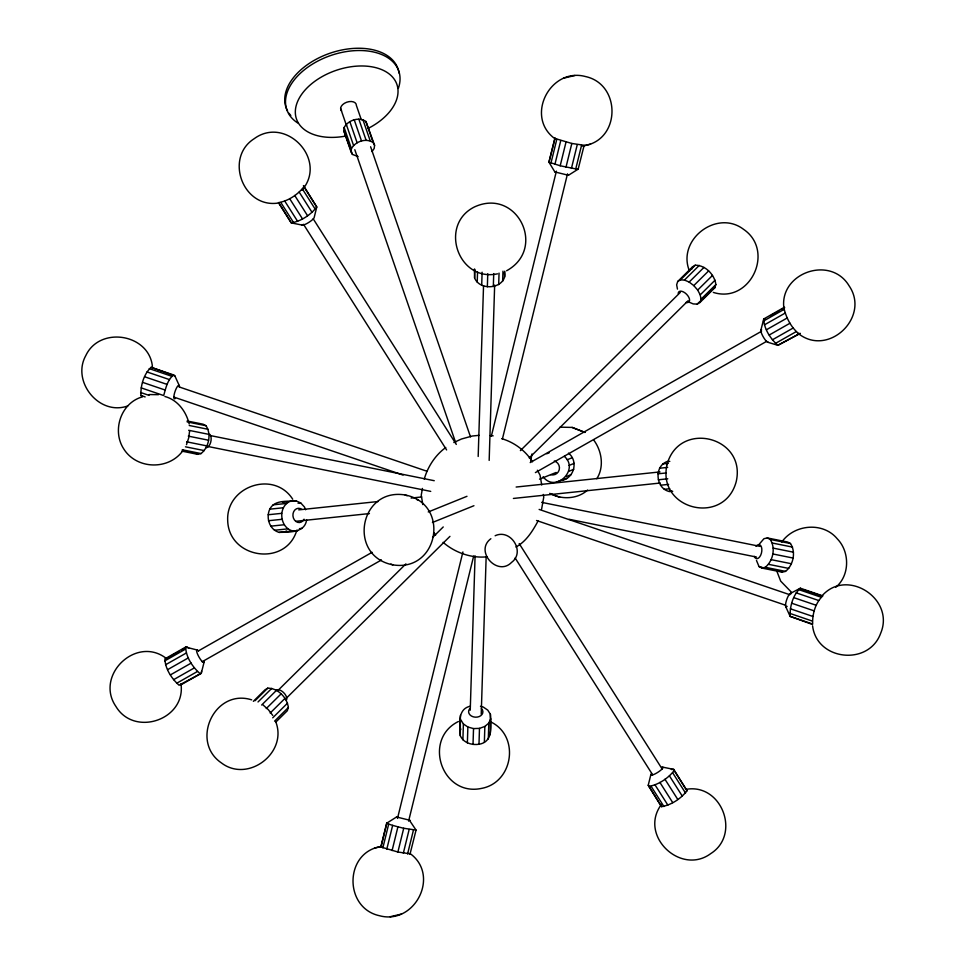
<?xml version="1.0" encoding="UTF-8"?>
<svg xmlns="http://www.w3.org/2000/svg" width="965" height="965" viewBox="0 0 965 965"><rect width="100%" height="100%" fill="white"/><g stroke="black" fill="none" stroke-linecap="round" stroke-linejoin="round"><path stroke-width="1.45" d="M480.474 706.296L483.296 707.068L487.771 710.144L490.389 714.269C491.125 725.149 493.501 742.037 478.99 744.256C471.813 745.378 463.357 742.809 460.281 735.704C459.919 725.391 456.819 709.034 470.341 706.199M474.382 269.114L474.611 277.992C480.461 292.371 507.795 288.258 504.767 271.213M460.281 735.704L460.401 715.282M474.611 277.992L474.877 269.332M462.898 739.829L463.393 723.955L460.775 719.83M477.229 282.118L477.542 272.021M467.374 742.905L467.868 727.031L463.393 723.955M481.704 285.194L482.114 272.214M470.244 710.192L475.082 555.84M478.182 456.469L483.537 285.64M473.019 744.461L473.526 728.587L467.868 727.031M487.361 286.75L487.759 273.758M478.99 744.256L479.484 728.382L484.852 726.452L488.809 723.099L490.763 718.816M493.32 286.557L493.73 273.565M481.233 714.124L486.155 556.781M489.171 460.401L494.659 285.073M484.358 742.326L484.852 726.452M498.688 284.627L499.05 273.083M488.314 738.973L488.809 723.099M502.644 281.261L502.97 271.165M490.389 714.269L490.256 734.691M543.138 476.77C555.442 493.32 579.808 469.533 564.296 456.349M561.666 480.498C574.211 478.278 578.59 460.944 568.481 453.128M181.794 451.125L197.728 454.334L201.058 453.562C208.898 447.253 211.625 434.238 205.991 425.71L203.06 424.19L187.126 420.981M756.476 560.436L759.009 566.564L761.94 568.071L765.281 567.287C773.11 560.991 775.848 547.975 770.203 539.447L767.272 537.927L763.942 538.711L759.383 544.007M761.94 568.071L782.217 572.161L785.546 571.377C793.387 565.068 796.113 552.064 790.48 543.524L787.549 542.016L767.272 537.927M142.145 396.386L140.938 395.481C140.504 385.614 143.725 374.07 151.131 367.315L173.652 374.975L174.858 375.88L179.321 385.711M358.136 156.583L352.43 154.436L351.031 151.782L343.745 130.625L344.155 127.477C348.063 120.227 358.932 116.512 365.916 121.481L374.589 145.293L374.191 148.441L372.056 151.602M351.031 151.782L351.429 148.634L344.155 127.477M812.458 624.476L790.142 616.382C789.708 606.515 792.928 594.971 800.335 588.216L822.856 595.875C815.449 602.63 812.216 614.174 812.663 624.041L790.142 616.382L785.679 606.563M189.647 430.643L188.718 437.833L186.486 444.648M204.037 662.364L201.275 673.293L179.044 685.198C171.698 678.672 165.16 668.854 164.906 658.866L185.666 647.069L197.439 650.084M199.815 673.413C192.469 666.875 185.931 657.069 185.666 647.069M201.564 671.17L201.275 673.293L180.515 685.078M767.561 342.189L777.862 345.313L800.094 333.407L777.862 345.313C770.516 338.787 763.978 328.969 763.725 318.981L784.485 307.184M530.702 461.173L531.968 453.96M422.441 488.447L421.247 495.142L422.815 504.562M541.606 509.17L543.753 497.132L543.307 494.442M424.262 479.135C427.628 466.903 435.384 455.01 445.77 447.507M397.677 817.09L396.555 816.981L386.675 823.229L380.837 846.981L397.894 852.011L410.221 853.832M554.779 138.429L571.823 143.459L584.163 145.281L578.107 169.382L560.195 165.775L548.952 162.18L554.996 138.079L548.952 162.18L554.839 171.927L568.445 175.28L578.325 169.032M381.054 846.631L386.893 822.88M382.864 847.849L388.69 824.11L386.675 823.229M550.967 163.049L556.805 139.298M386.808 849.116L392.646 825.365L388.69 824.11M554.923 164.315L560.749 140.564M397.496 818.429L462.923 551.944M491.342 436.168L556.395 171.143M392.092 850.575L397.918 826.824L392.646 825.365M560.195 165.775L566.021 142.024M397.894 852.011L403.72 828.26L416.048 830.081L409.22 819.936M565.997 167.198L571.823 143.459M408.605 821.119L473.658 556.093M502.439 438.858L567.504 173.845M403.334 853.193L409.16 829.442M571.437 168.393L577.263 144.641M407.58 853.965L413.418 830.214M575.695 169.165L581.521 145.413M410.004 854.182L416.048 830.081M662.75 767.163L673.703 769.37L687.02 790.769C680.928 798.646 671.411 805.015 661.544 806.668L648.227 785.269L650.868 774.581M760.963 329.897L763.725 318.981L765.185 318.86M173.652 374.975C167.391 379.703 165.763 388.376 163.688 395.554L141.18 387.882M306.629 519.846C304.807 533.042 289.343 532.029 279.187 532.391C269.524 529.821 265.749 517.747 269.766 509.182C274.699 499.52 286.931 501.788 296.002 500.811L300.73 502.946L304.482 507.035L305.591 509.761M297.678 530.798L292.709 530.967C279.223 527.638 277.667 505.564 291.032 500.98M672.726 491.318L668.998 491.45C655.512 488.121 653.956 466.035 667.322 461.463L669.807 461.379M253.361 701.338L265.013 689.806L267.763 688.154C277.98 688.117 287.124 697.623 288.354 707.502L287.305 710.747L275.652 722.266M689.698 302.407L693.22 303.915L697.237 304.108L699.987 302.455L714.812 287.787L715.861 284.542C714.631 274.663 705.487 265.158 695.258 265.194L692.52 266.847L677.695 281.515L676.646 284.772L677.454 289.114M691.821 269.018L692.52 266.847M699.987 302.455L701.036 299.21L715.861 284.542M296.87 530.111C286.026 567.323 228.681 558.723 227.692 520.557C225.967 486.336 273.867 469.762 292.721 499.231M459.907 731.156L460.884 729.009M596.792 478.724C604.355 467.012 601.858 450.993 593.813 440.161M538.229 520.714C532.692 530.907 526.432 541.293 515.925 547.046M554.839 171.927L556.069 171.867M568.445 175.28L567.613 174.713M396.555 816.981L410.161 820.347M302.25 225.098L291.297 222.903L278.463 202.65C288.318 200.997 297.847 194.616 303.939 186.752L303.456 185.594L316.773 207.005L314.132 217.68A7.153 1.484 -32.4 0 1 307.461 223.217A7.153 1.484 -32.4 0 1 302.021 224.555M278.776 202.759L291.297 222.903C301.164 221.238 310.682 214.869 316.773 207.005L303.939 186.752M648.709 786.427C658.564 784.762 668.094 778.393 674.185 770.528L673.703 769.37L671.314 769.503M302.021 190.177C328.136 159.744 285.881 115.426 254.253 138.658C223.784 157.922 243.433 209.453 279.138 202.879M661.411 804.484C638.287 835.328 680.639 875.979 710.747 853.603C741.216 834.351 721.567 782.808 685.862 789.382M351.429 148.634C355.349 141.385 366.218 137.669 373.202 142.639L374.589 145.293M821.505 596.454C846.184 567.034 895.399 598.626 880.659 633.293C868.826 666.272 816.704 660.699 812.59 625.863M183.205 450.269C169.177 470.45 136.535 469.762 123.58 448.665C111.759 430.209 121.083 402.658 142.482 396.844M490.871 538.711C474.189 551.087 497.433 576.998 511.595 562.366C525.756 551.944 510.642 528.35 495.142 535.744M781.795 542.004C794.376 524.2 823.121 521.607 837.294 538.856C849.875 551.739 849.996 575.43 835.811 587.263M255.049 700.735L267.763 688.154M677.695 281.515L680.434 279.862L695.258 265.194M258.017 701.965L271.78 688.347M680.434 279.862L684.462 280.055L699.287 265.387M261.648 705.029L276.472 690.361M684.462 280.055L689.155 282.07L703.98 267.401M277.944 690.482L405.915 563.874M432.573 537.493L443.237 526.95M520.388 450.619L680.349 292.359M266.292 708.539L281.117 693.871M689.155 282.07L693.787 285.58L708.624 270.912M270.176 713.038L285.001 698.371M701.036 299.21L700.228 294.856L697.683 290.079L712.508 275.411M285.712 698.853L449.943 536.371M529.23 457.929L688.117 300.73M272.721 717.827L287.546 703.147M700.228 294.856L715.053 280.188M274.591 721.12L288.354 707.502M697.237 304.108L699.36 302.009M702.532 298.873L711.012 290.489M587.564 490.087C577.456 499.291 561.497 499.846 549.736 493.344M506.613 270.755C547.167 248.536 517.071 187.331 474.503 206.92C438.629 224.64 457.905 282.19 497.494 273.843M458.387 721.506C422.513 739.226 441.801 796.776 481.39 788.429C513.79 782.615 520.364 734.703 489.532 721.35M583.716 145.751C620.809 140.347 621.388 84.281 585.502 76.549C550.243 66.923 524.502 116.886 555.02 138.791M381.284 846.51C344.191 851.914 343.612 907.993 379.498 915.725C414.757 925.339 440.498 875.376 409.98 853.47M712.978 288.885L714.812 287.787M166.366 658.745L179.345 651.375M181.951 649.903L187.138 646.948L188.766 648.215M770.384 315.905L779.467 310.754M782.06 309.282L784.654 307.811M164.617 660.977L185.389 649.192M763.436 321.092L784.207 309.307C786.584 318.402 791.264 327.521 798.634 333.528M165.57 664.764L186.341 652.979M764.389 324.879L785.16 313.094M198.259 650.977L372.104 552.318M530.207 462.573L761.554 331.26M167.608 669.65L188.38 657.865M766.427 329.765L787.199 317.98M170.419 674.885L191.191 663.1M769.238 335.012L790.009 323.215M202.143 661.737L381.211 560.11M535.394 472.597L766.741 341.284M173.579 679.686L194.351 667.901M772.398 339.801L793.17 328.016M176.607 683.304L197.379 671.519M775.426 343.419L796.197 331.634M284.156 532.222L286.4 531.003M790.432 593.415L800.335 588.216L801.541 589.12M453.827 442.525L461.475 439.003L472.343 436.011L479.098 435.336M546.733 453.767L549.302 452.718M428.243 511.969L466.976 496.3M567.179 459.762L572.329 457.675M569.048 465.444L574.199 463.357M432.429 522.499L473.936 505.72M539.531 479.183L556.13 472.464M568.662 471.366L573.813 469.292M566.069 476.662L571.22 474.575M556.13 482.295L561.28 480.208M562.667 479.762L566.817 478.411M574.911 75.511L563.488 78.213M581.69 146.222L590.52 144.147M382.007 846.341L374.48 848.126M390.089 916.75L401.512 914.048M127.742 405.951C99.118 416.205 71.326 381.416 85.789 355.615C99.721 325.748 149.068 333.781 152.41 366.398M282.48 502.234L287.896 501.667M290.598 501.378L296.002 500.811M273.047 504.84L286.569 503.428M662.846 463.912L668.263 463.333M298.028 503.223L300.73 502.946M269.766 509.182L283.276 507.759M659.565 468.242L667.683 467.398M298.728 509.87L378.159 501.523M411.126 498.061L421.621 496.963M516.142 487.036L660.012 471.921M268.161 514.755L281.684 513.344M657.973 473.815L666.091 472.971M268.499 520.726L282.021 519.303M658.311 479.786L667.768 478.785M295.99 521.281L369.426 513.573M513.404 498.447L660.277 483.031M270.707 526.166L284.229 524.743M660.518 485.226L668.636 484.382M274.47 530.268L287.98 528.844M664.27 489.327L669.686 488.76M299.44 528.639L302.154 528.362M279.187 532.391L292.709 530.967M668.998 491.45L671.7 491.161M487.253 556.793C471.523 558.494 454.937 552.68 443.104 542.33M473.526 728.587L479.484 728.382M149.117 394.552L158.465 394.673M559.99 427.169L572.124 427.411L584.983 432.429L572.124 427.411M405.119 494.973C359.354 487.421 347.279 556.057 392.876 564.851C438.629 572.402 450.715 503.766 405.119 494.973L407.133 495.745M490.304 435.577L493.163 435.842M713.316 292.407C750.251 304.18 775.197 250.852 743.629 229.381C716.911 208.85 676.586 239.803 689.468 271.02M187.162 421.91L205.991 425.71M770.203 539.447L790.48 543.524M189.237 425.493L208.066 429.28M772.277 543.018L792.554 547.107M188.706 430.294L208.971 434.383M773.194 548.12L793.459 552.197M209.948 435.492L434.238 480.703M541.642 502.355L760.034 546.383M188.308 436.132L208.573 440.221M772.796 553.958L793.061 558.047M186.667 441.825L206.932 445.914M771.156 559.652L791.421 563.741M206.45 446.18L430.728 491.39M569.133 519.291L756.524 557.07M185.473 446.807L204.291 450.595M768.514 564.332L788.779 568.421M182.24 449.762L201.058 453.562M765.281 567.287L785.546 571.377M759.009 566.564L761.904 567.143M251.684 699.854C214.749 688.081 189.803 741.409 221.371 762.881C248.089 783.411 288.414 752.459 275.532 721.241M397.918 826.824L403.72 828.26M174.858 375.88L151.131 367.315M802.952 589.603L821.251 595.827M149.237 368.606L171.758 376.278M798.441 589.519L820.962 597.178M146.945 371.935L169.466 379.595M796.149 592.836L818.67 600.495M179.188 386.953L427.049 471.282M539.133 509.423L789.828 594.73M144.617 376.76L167.126 384.42M793.821 597.661L816.33 605.32M142.591 382.357L165.099 390.017M791.795 603.258L814.303 610.929M173.748 397.049L403.081 475.082M536.528 520.497L785.812 605.32M790.383 608.794L812.892 616.454M140.601 392.49L149.044 395.373M789.804 613.39L812.313 621.062M140.938 395.481L145.16 396.917M501.704 438.677C514.236 442.26 525.527 450.776 532.487 461.765M416.518 499.436L417.978 499.979M380.017 559.845L381.477 560.388M390.849 564.079L392.876 564.851M551.015 493.827L559.881 497.301M164.894 396.506C177.656 399.872 186.197 411.524 189.152 423.937M779.286 570.641L782.217 572.161M194.797 452.826L197.728 454.334M798.26 333.48C828.247 357.545 870.611 317.063 849.079 285.797C830.177 254.265 777.5 273.553 784.171 309.922M166.74 658.781C136.753 634.717 94.389 675.211 115.921 706.464C134.388 737.344 186.124 719.601 180.974 683.799M262.999 704.908L268.403 709.758L272.757 715.427M791.505 592.281L780.697 581.135L776.777 571.027M693.787 285.58L697.683 290.079M434.069 532.825L435.613 535.165M674.185 770.528L687.02 790.769M302.443 189.031L315.29 209.284M672.689 772.808L685.536 793.061M299.198 192.095L312.045 212.336M669.445 775.872L682.291 796.113M313.191 218.802L456.3 444.431M519.194 543.609L662.304 769.238M294.711 195.461L307.546 215.702M664.957 779.238L677.792 799.478M289.645 198.621L302.479 218.862M659.891 782.398L672.726 802.639M303.505 224.302L446.602 449.931M515.129 557.975L652.605 774.738M284.772 201.094L297.618 221.347M655.018 784.871L667.864 805.112M280.851 202.517L293.686 222.758M651.098 786.282L663.932 806.535M648.227 785.269L661.544 806.668M537.372 470.232L540.038 475.13L541.739 485.021M343.745 130.625L352.43 154.436M365.916 121.481L373.202 142.639M362.937 119.732L370.222 140.89M361.296 119.72L356.399 105.499A8.166 5.09 -19 0 0 346.616 102.254A8.166 5.09 -19 0 0 341.586 110.903M370.608 146.74L470.498 436.868M358.835 119.141L366.121 140.299M354.227 119.805L361.513 140.962M349.825 121.614L357.11 142.772M346.278 124.316L353.564 145.474M340.609 108.454L346.483 125.522M354.806 149.708L455.685 442.682M504.225 272.432L504.599 276.991M345.603 136.077A53.099 33.051 -19 0 1 299.307 98.044A53.099 33.051 -19 0 1 382.478 69.963A53.099 33.051 -19 0 1 367.822 128.574M297.763 123.001A59.227 36.875 -19 0 1 330.814 55.475A59.227 36.875 -19 0 1 398.328 88.43M290.815 115.523A59.227 36.875 -19 0 1 289.042 113.279M287.546 110.891A59.227 36.875 -19 0 1 330.44 53.075A59.227 36.875 -19 0 1 399.04 73.123M275.906 690.506A7.153 3.751 45.3 0 1 283.421 692.4A7.153 3.751 45.3 0 1 286.303 700.276M661.64 767.235A7.153 1.484 -32.4 0 1 661.351 769.696A7.153 1.484 -32.4 0 1 653.365 774.678A7.153 1.484 -32.4 0 1 651.556 773.52M787.126 606.382A7.153 1.725 -71.2 0 1 786.451 600.435A7.153 1.725 -71.2 0 1 790.998 593.837M209.755 434.298A7.153 3.836 -78.6 0 1 210.647 442.44A7.153 3.836 -78.6 0 1 205.907 447.663M204.17 661.387A7.153 1.604 60.4 0 1 201.299 660.494A7.153 1.604 60.4 0 1 196.86 652.231A7.153 1.604 60.4 0 1 198.573 650.965M481.439 708.539A7.153 5.44 1.8 0 1 480.775 715.692A7.153 5.44 1.8 0 1 471.378 716.006A7.153 5.44 1.8 0 1 469.569 708.937M756.029 546.347A7.153 3.836 -78.6 0 1 761.433 546.986A7.153 3.836 -78.6 0 1 759.672 556.926A7.153 3.836 -78.6 0 1 754.268 556.298M768.249 342.129A7.153 1.604 60.4 0 1 762.845 336.158A7.153 1.604 60.4 0 1 761.65 329.837M175.449 398.243A7.153 1.725 -71.2 0 1 173.977 395.662A7.153 1.725 -71.2 0 1 177.174 386.832A7.153 1.725 -71.2 0 1 179.478 387.098M304.035 519.218A7.153 5.947 84 0 1 295.893 521.462A7.153 5.947 84 0 1 293.698 511.631A7.153 5.947 84 0 1 301.84 509.375M554.296 460.981A7.153 6.96 68 0 1 559.23 469.798A7.153 6.96 68 0 1 550.665 474.671M678.202 293.505A7.153 3.751 45.3 0 1 683.292 291.852A7.153 3.751 45.3 0 1 689.432 298.933A7.153 3.751 45.3 0 1 685.946 302.443M667.02 464.647C656.707 509.713 724.269 526.432 736.223 481.595C746.536 436.518 678.974 419.799 667.02 464.647"/></g></svg>
